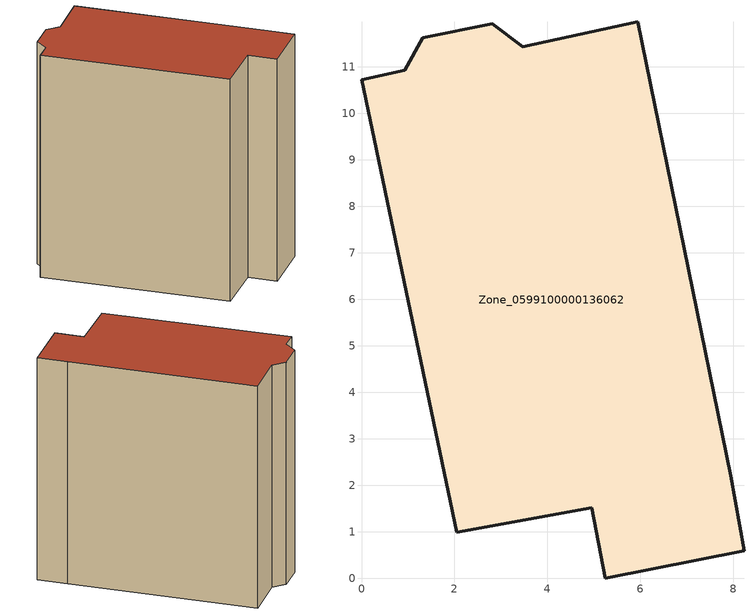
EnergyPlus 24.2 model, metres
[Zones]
Zone_0599100000136062
 floor ground (C_G): 1.32,11.63 2.81,11.93 3.47,11.44 5.94,11.97 7.95,2.2 8.23,0.59 5.24,0 4.95,1.52 2.05,0.99 0,10.73 0.93,10.93 z0
 wall outside (C_F): 0.93,10.93 0,10.73 2.05,0.99 4.95,1.52 5.24,0 8.23,0.59 7.95,2.2 5.94,11.97 3.47,11.44 2.81,11.93 1.32,11.63 0.93,10.93 z0:12.37
 roof outside (C_R): 2.81,11.93 1.32,11.63 0.93,10.93 0,10.73 2.05,0.99 4.95,1.52 5.24,0 8.23,0.59 7.95,2.2 5.94,11.97 3.47,11.44 z12.37
[BUILDING]
Pand.0599100000136062: North Axis=0; Terrain=City; Loads Convergence Tolerance Value=0.04; Temperature Convergence Tolerance Value=0.4; Solar Distribution=FullExterior; Maximum Number of Warmup Days=25; Minimum Number of Warmup Days=1
[Site:Location]
Rotterdam.The.Hague.AP_ZH_NLD Design_Conditions: Latitude=51.96; Longitude=4.45; Time Zone=1; Elevation=-4.5
[SITE:GROUNDTEMPERATURE:BUILDINGSURFACE]
18, 18, 18, 18, 18, 18, 18, 18, 18, 18, 18, 18
[MATERIAL] Thermal Absorptance=0.9; Solar Absorptance=0.7; Visible Absorptance=0.7
Name | Roughness | Thickness | Conductivity | Density | Specific Heat
G.TI.1946 | MediumSmooth | 0.15 | 1 | 540 | 1210
F.TI.1946 | Rough | 0.3 | 0.857143 | 1920 | 840
R.TI.1946 | MediumRough | 0.2 | 0.1 | 1500 | 1000
[CONSTRUCTION]
C_G: G.TI.1946
C_F: F.TI.1946
C_R: R.TI.1946
[ZONE]
Zone_0599100000136062: Type=1; Multiplier=1; Ceiling Height=Autocalculate; Volume=Autocalculate; Floor Area=autocalculate; Part of Total Floor Area=Yes
[ZONEINFILTRATION:DESIGNFLOWRATE]
Infil_Zone_0599100000136062: Zone or ZoneList or Space or SpaceList=Zone_0599100000136062; Schedule=AlwaysOn; Design Flow Rate Calculation Method=Flow/Area; Flow Rate per Floor Area=0.003; Constant Term Coefficient=1; Temperature Term Coefficient=0; Velocity Term Coefficient=0; Velocity Squared Term Coefficient=0
[HVACTEMPLATE:ZONE:IDEALLOADSAIRSYSTEM]
Zone_0599100000136062: Maximum Heating Supply Air Temperature=50; Minimum Cooling Supply Air Temperature=13; Maximum Heating Supply Air Humidity Ratio=0.0156; Minimum Cooling Supply Air Humidity Ratio=0.0077; Heating Limit=NoLimit; Cooling Limit=NoLimit; Dehumidification Control Type=ConstantSensibleHeatRatio; Cooling Sensible Heat Ratio=0.7; Dehumidification Setpoint=60; Humidification Control Type=None; Humidification Setpoint=30; Outdoor Air Method=None; Outdoor Air Flow Rate per Person=0.00944; Outdoor Air Flow Rate per Zone Floor Area=0; Outdoor Air Flow Rate per Zone=0; Demand Controlled Ventilation Type=None; Outdoor Air Economizer Type=NoEconomizer; Heat Recovery Type=None; Sensible Heat Recovery Effectiveness=0.7; Latent Heat Recovery Effectiveness=0.65
[ZONECONTROL:THERMOSTAT]
ThermostatControl_Zone_0599100000136062: Zone or ZoneList=Zone_0599100000136062; Control Type Schedule=DualSetpointControlType; Control 1=Thermostat_Zone_0599100000136062; Temperature Difference Between Cutout And Setpoint=0
[THERMOSTATSETPOINT:DUALSETPOINT]
Thermostat_Zone_0599100000136062: Heating Setpoint Temperature Schedule=HeatingSetpoint_Zone_0599100000136062; Cooling Setpoint Temperature Schedule=CoolingSetpoint_Zone_0599100000136062
[SCHEDULE:COMPACT]
HeatingSetpoint_Zone_0599100000136062: Through: 12/31, For: AllDays, Until: 24:00, 21
CoolingSetpoint_Zone_0599100000136062: Through: 12/31, For: AllDays, Until: 24:00, 24
DualSetpointControlType: Through: 12/31, For: AllDays, Until: 24:00, 4
AlwaysOn: Through: 12/31, For: AllDays, Until: 24:00, 1
